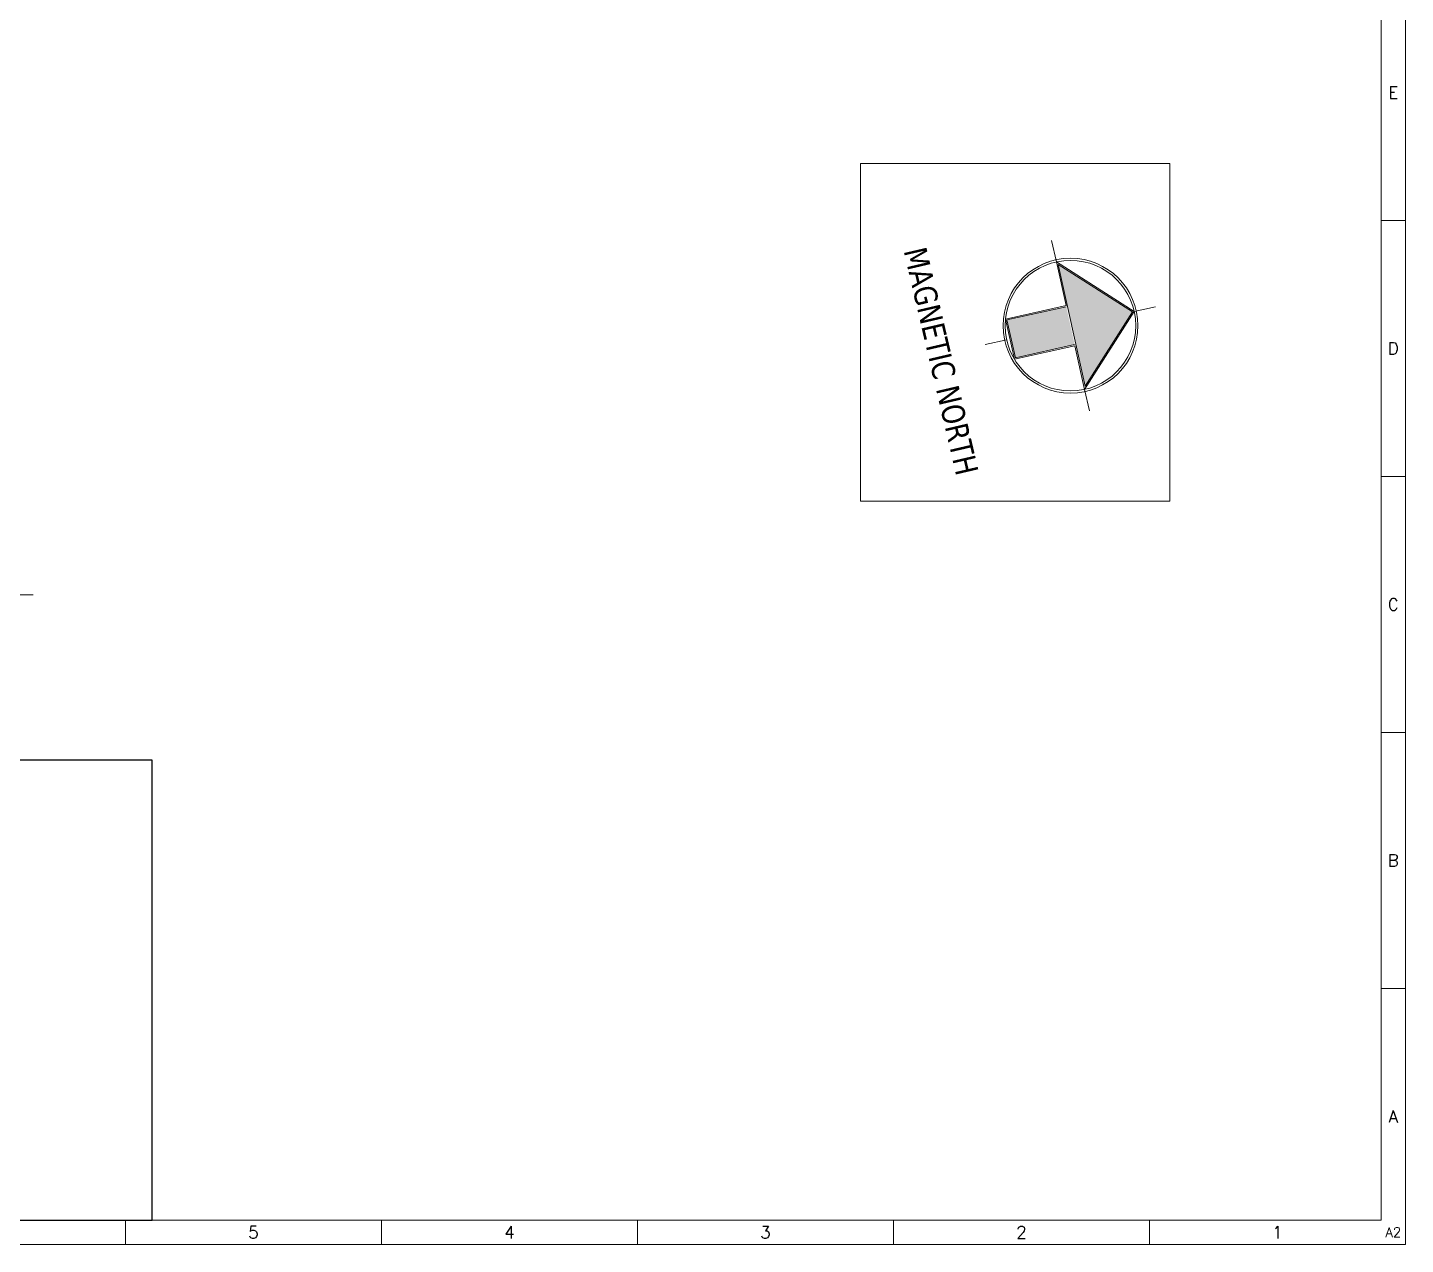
# Model space of a CAD drawing. Header units: millimetres. Extents: x -131970 to 468030, y -148196 to 152489.
# Drawn here: x 96917 to 125175, y 93089 to 118044 of the extents above; entities that cross this region are included whole.
import ezdxf
from ezdxf.enums import TextEntityAlignment as Align
from ezdxf.xclip import XClip

# ---------------------------------------------------------------- set-up
doc = ezdxf.new("R2010")
doc.units = ezdxf.units.MM
doc.header["$LTSCALE"] = 500
doc.header["$XCLIPFRAME"] = 2
doc.linetypes.add('BUILDING PLAN$1$CENTER', pattern=[2, 1.25, -0.25, 0.25, -0.25])
doc.layers.get('0').update_dxf_attribs({"linetype": 'CONTINUOUS'})
doc.layers.get('Defpoints').update_dxf_attribs({"linetype": 'CONTINUOUS'})
doc.layers.add('0 DIMENSION', color=1, linetype='CONTINUOUS', lineweight=13)
doc.layers.add('TEMPLATE', color=7, linetype='CONTINUOUS', lineweight=20)
for name, color, linetype in [('BUILDING PLAN$0$CL', 1, 'BUILDING PLAN$1$CENTER'), ('BUILDING PLAN$0$DIMTEXT', 7, 'CONTINUOUS'), ('BUILDING PLAN$0$TEXT', 7, 'CONTINUOUS')]:
    doc.layers.add(name, color=color, linetype=linetype)
doc.styles.add('BUILDING PLAN$0$Standard', font='arial.ttf')
doc.styles.add('BUILDING PLAN$0$style200', font='verdana.ttf', dxfattribs={"width": 0.8, "height": 200})
doc.styles.add('ROMANS', font='romans.shx')
doc.dimstyles.new('BUILDING PLAN$0$DIM100$0', dxfattribs={"dimtxt": 500, "dimasz": 150, "dimexe": 65, "dimexo": 65, "dimgap": 15, "dimtad": 1, "dimdec": 0, "dimzin": 0, "dimdsep": 46, "dimtxsty": 'BUILDING PLAN$0$Standard', "dimsah": 1, "dimcen": 0.09, "dimclrd": 1, "dimclre": 1, "dimclrt": 256, "dimadec": 0, "dimazin": 0, "dimtfac": 1, "dimtdec": 0, "dimtofl": 0, "dimtmove": 0, "dimatfit": 3, "dimfxl": 1, "dimtolj": 1, "dimtzin": 0, "dimarcsym": 0})

# ---------------------------------------------------------------- blocks, each defined once
blk = doc.blocks.new('*D356')
at = {"layer": 'BUILDING PLAN$0$DIMTEXT', "color": 1, "linetype": 'Continuous', "lineweight": -2, "transparency": 16777216}
for p, q in [((24419, -15437), (25686, -15437)), ((25621, -15587), (25621, -34637)), ((24419, -34787), (25686, -34787))]:
    blk.add_line(p, q, dxfattribs=at)
for points in [[(25596, -15587), (25646, -15587), (25621, -15437)], [(25596, -34637), (25646, -34637), (25621, -34787)]]:
    blk.add_solid(points, dxfattribs=at)
at = {"layer": 'Defpoints', "color": 0, "linetype": 'Continuous', "lineweight": -2, "transparency": 16777216}
for p in [(24354, -15437), (24354, -34787), (25621, -34787)]:
    blk.add_point(p, dxfattribs=at)
at = {"layer": 'BUILDING PLAN$0$DIMTEXT', "linetype": 'Continuous', "lineweight": 9, "transparency": 16777216, "insert": (25351, -28037), "char_height": 500, "attachment_point": 5, "rotation": 90, "style": 'BUILDING PLAN$0$Standard'}
blk.add_mtext('\\A1;19350', dxfattribs=at)
blk = doc.blocks.new('FRAME A1')
at = {"color": 7}
blk.add_lwpolyline([(-874.843704, 11.084145), (-53.843704, 11.084145), (-53.843704, 595.084145), (-874.843704, 595.084145)], close=True, dxfattribs=at)
at = {"layer": 'TEMPLATE'}
for p, q in [((-48.843704, 216.084145), (-53.843704, 216.084145)), ((-48.843704, 163.584145), (-53.843704, 163.584145)), ((-48.843704, 111.084145), (-53.843704, 111.084145)), ((-48.843704, 58.584145), (-53.843704, 58.584145)), ((-311.343704, 11.084145), (-311.343704, 6.084145)), ((-259.093704, 11.084145), (-53.843704, 11.084145)), ((-258.843704, 11.084145), (-258.843704, 6.084145)), ((-206.343704, 11.084145), (-206.343704, 6.084145)), ((-153.843704, 11.084145), (-153.843704, 6.084145)), ((-101.343704, 11.084145), (-101.343704, 6.084145))]:
    blk.add_line(p, q, dxfattribs=at)
at = {"layer": 'TEMPLATE', "color": 5}
blk.add_line((-295.843704, 6.084145), (-889.843704, 6.084145), dxfattribs=at)
blk.add_lwpolyline([(-889.843704, 6.084145), (-48.843704, 6.084145), (-48.843704, 600.084145), (-889.843704, 600.084145)], close=True, dxfattribs=at)
at = {"layer": 'TEMPLATE', "ltscale": 50, "style": 'ROMANS'}
for s, height, p in [('E', 2.5, (-51.343704, 242.334145)), ('D', 2.5, (-51.343704, 189.834145)), ('C', 2.5, (-51.343704, 137.334145)), ('B', 2.5, (-51.343704, 84.834145)), ('A', 2.5, (-51.343704, 32.334145)), ('5', 2.5, (-285.093704, 8.584145)), ('4', 2.5, (-232.593704, 8.584145)), ('3', 2.5, (-180.093704, 8.584145)), ('2', 2.5, (-127.593704, 8.584145)), ('1', 2.5, (-75.093704, 8.584145)), ('A2', 2, (-51.343704, 8.584145))]:
    blk.add_text(s, height=height, dxfattribs=at).set_placement(p, align=Align.MIDDLE_CENTER)
blk = doc.blocks.new('BUILDING PLAN')
at = {"color": 9, "linetype": 'ByBlock', "lineweight": -2}
blk.add_lwpolyline([(76653.2, 0), (76653.2, -34787), (-46749.3, -34807.7), (-46749.3, -20.7)], close=True, dxfattribs=at)
at = {"color": 6, "linetype": 'ByBlock', "lineweight": -2}
blk.add_lwpolyline([(22805.2, -15437), (22805.2, -34787), (8322.5, -34787), (8322.5, -15437)], close=True, dxfattribs=at)
at = {"layer": 'BUILDING PLAN$0$CL', "color": 8, "lineweight": 9, "ltscale": 500}
for p, q in [((8322.5, 0), (8322.5, -34798.5)), ((16645, 0), (16645, -34797.1)), ((22645, 0), (22645, -34796.1)), ((31645.5, 0), (31645.5, -34794.5))]:
    blk.add_line(p, q, dxfattribs=at)
at = {"layer": 'BUILDING PLAN$0$TEXT', "color": 7, "linetype": 'Continuous', "lineweight": 9}
for p, q in [((105665.1, -44632.9), (105762.3, -45071.6)), ((105762.3, -45071.6), (107359.6, -46089.5)), ((105762.3, -45071.6), (105960.8, -45967.7)), ((105799.9, -45125.4), (106353.1, -47622.2)), ((105799.9, -45125.4), (107324.9, -46097.2)), ((105960.8, -45967.7), (104719.7, -46242.7)), ((105966.2, -45992.2), (104749.6, -46261.7)), ((107798.3, -45992.3), (107359.6, -46089.5)), ((104719.7, -46242.7), (104902, -47065.8)), ((104749.6, -46261.7), (104921.1, -47035.8)), ((107359.6, -46089.5), (106341.7, -47686.8)), ((107324.9, -46097.2), (106353.1, -47622.2)), ((104744.4, -46668.9), (104305.6, -46766.2)), ((106143.2, -46790.8), (104902, -47065.8)), ((106137.7, -46766.3), (104921.1, -47035.8)), ((106143.2, -46790.8), (106341.7, -47686.8)), ((106341.7, -47686.8), (106438.9, -48125.6))]:
    blk.add_line(p, q, dxfattribs=at)
for radius in [1383.1, 1339.3]:
    blk.add_circle((106052, -46379.2), radius, dxfattribs=at)
for points in [[(105799.9, -45125.4), (107324.9, -46097.2), (106076.5, -46373.8), (106353.1, -47622.2)], [(104749.6, -46261.7), (105966.2, -45992.2), (104921.1, -47035.8), (106137.7, -46766.3)]]:
    blk.add_solid(points, dxfattribs=at)
at = {"layer": 'BUILDING PLAN$0$TEXT', "color": 7, "linetype": 'Continuous', "lineweight": 9, "style": 'BUILDING PLAN$0$style200', "width": 0.8}
blk.add_text('MAGNETIC NORTH', height=471.287, rotation=283.16146, dxfattribs=at).set_placement((102628, -44839.9))
at = {"layer": 'BUILDING PLAN$0$DIMTEXT', "color": 7, "linetype": 'Continuous', "lineweight": 9}
dim = blk.add_linear_dim(base=(25621.5, -34787), p1=(24354.4, -15437), p2=(24354.4, -34787), angle=270, dimstyle='BUILDING PLAN$0$DIM100$0', dxfattribs=at)
dim.commit()
dim.dimension.update_dxf_attribs({"geometry": '*D356', "text_midpoint": (25621.5, -28036.6), "dimtype": 128})

msp = doc.modelspace()

# ---------------------------------------------------------------- linework, layer by layer
at = {"linetype": 'ByBlock'}
msp.add_lwpolyline([(99473.638, 103017.779), (72674.818, 103017.779), (72674.818, 93589.082), (99473.638, 93589.082)], close=True, dxfattribs=at)
at = {"layer": '0 DIMENSION', "color": 0}
msp.add_line((97029.721, 106407.626, -0.003), (89192.8, 106407.626, -0.003), dxfattribs=at)

# ---------------------------------------------------------------- block references
at = {"layer": '0 DIMENSION', "linetype": 'ByBlock'}
ref = msp.add_blockref('BUILDING PLAN', (90000, 145500), dxfattribs=at)
XClip(ref).set_block_clipping_path([(-40296.2847446482, -27160.9180562167), (34674.8181025925, 6489.0819437833)])

# ---------------------------------------------------------------- next in the draw order: block references
at = {"layer": '0 DIMENSION', "linetype": 'ByBlock', "xscale": 100, "yscale": 100}
msp.add_blockref('FRAME A1', (130059.189, 92480.667), dxfattribs=at)

# ---------------------------------------------------------------- next in the draw order: block references
at = {"layer": '0 DIMENSION', "linetype": 'ByBlock'}
ref = msp.add_blockref('BUILDING PLAN', (12253.55, 158310.358), dxfattribs=at)
XClip(ref).set_block_clipping_path([(101742.3763571247, -49977.700256023), (108092.6959436058, -43055.8533672245)])

doc.saveas('drawing.dxf')
